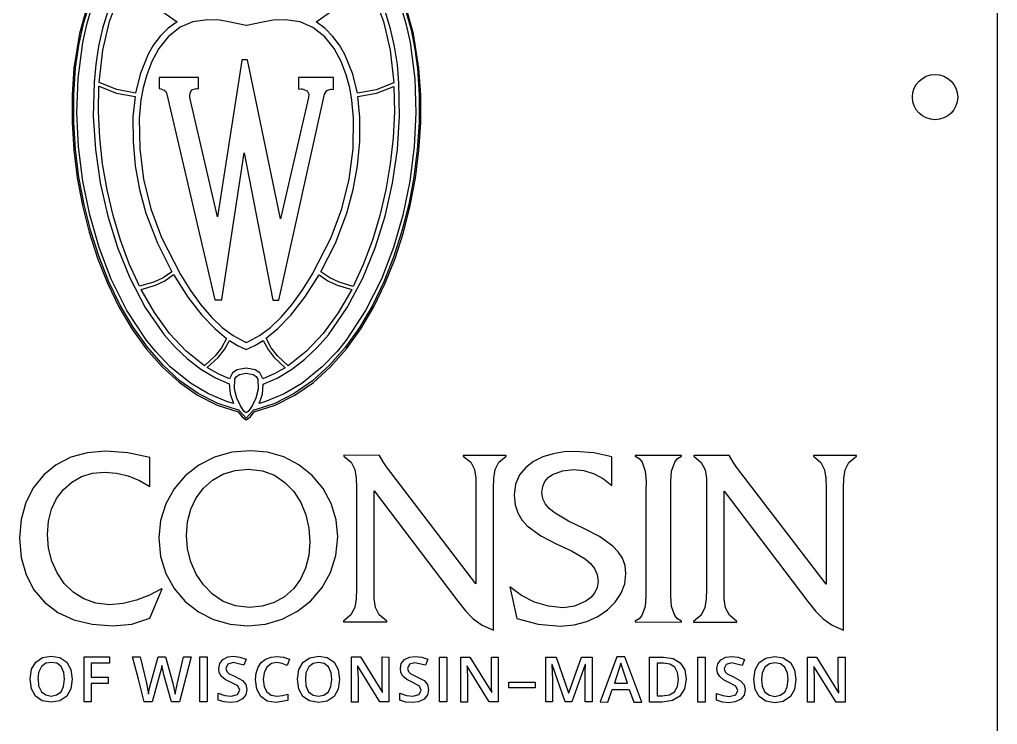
# Model space of a CAD drawing. Header units: millimetres. Extents: x -48 to 48, y 10 to 150.
# Drawn here: x -14.5 to 48.2, y 79.8 to 125 of the extents above; entities that cross this region are included whole.
import ezdxf

# ---------------------------------------------------------------- set-up
doc = ezdxf.new("R2010")
doc.units = ezdxf.units.MM

msp = doc.modelspace()

# ---------------------------------------------------------------- linework, layer by layer
at = {"color": 7, "linetype": 'Continuous', "lineweight": 25}
for p, q in [((48.17, 26), (48.17, 149)), ((-10.135, 126.065), (-10.698, 124.078)), ((-10.421, 124.777), (-10.012, 126.088)), ((-8.769, 124.861), (-8.168, 126.436)), ((8.208, 126.43), (8.806, 124.855)), ((10.729, 124.066), (10.169, 126.053)), ((-10.229, 124.651), (-9.899, 125.77)), ((-8.869, 125.522), (-9.209, 124.4)), ((-5.696, 125.704), (-4.437, 124.837)), ((4.478, 124.836), (5.738, 125.699)), ((9.247, 124.387), (8.909, 125.509)), ((9.939, 125.76), (10.265, 124.64)), ((10.234, 125.512), (10.569, 124.307)), ((-9.199, 123.022), (-8.769, 124.861)), ((-4.437, 124.837), (-5.015, 124.418)), ((-3.419, 124.826), (-4.242, 124.482)), ((-2.48, 124.969), (-3.419, 124.826)), ((-1.703, 124.944), (-2.48, 124.969)), ((-1.03, 124.819), (-1.703, 124.944)), ((0.004, 124.602), (-1.03, 124.819)), ((1.062, 124.817), (0.031, 124.602)), ((1.732, 124.942), (1.062, 124.817)), ((2.508, 124.966), (1.732, 124.942)), ((3.451, 124.822), (2.508, 124.966)), ((4.277, 124.477), (3.451, 124.822)), ((5.053, 124.404), (4.478, 124.836)), ((8.806, 124.855), (9.236, 123.015)), ((-10.738, 123.325), (-10.421, 124.777)), ((-10.475, 123.51), (-10.229, 124.651)), ((-9.209, 124.4), (-9.471, 123.259)), ((-5.015, 124.418), (-5.514, 123.918)), ((-4.242, 124.482), (-4.999, 123.864)), ((0.031, 124.602), (0.004, 124.602)), ((5.033, 123.859), (4.277, 124.477)), ((5.55, 123.898), (5.053, 124.404)), ((9.507, 123.246), (9.247, 124.387)), ((10.265, 124.64), (10.509, 123.499)), ((10.569, 124.307), (10.816, 123.081)), ((-10.698, 124.078), (-11.047, 121.862)), ((-5.514, 123.918), (-5.937, 123.355)), ((-4.999, 123.864), (-5.595, 123.119)), ((5.628, 123.112), (5.033, 123.859)), ((5.972, 123.334), (5.55, 123.898)), ((11.076, 121.85), (10.729, 124.066)), ((-10.941, 121.853), (-10.738, 123.325)), ((-10.775, 121.185), (-10.475, 123.51)), ((-9.471, 123.259), (-9.654, 122.103)), ((-9.436, 120.934), (-9.199, 123.022)), ((-5.937, 123.355), (-6.29, 122.749)), ((-5.595, 123.119), (-6.048, 122.293)), ((6.08, 122.287), (5.628, 123.112)), ((6.325, 122.73), (5.972, 123.334)), ((9.236, 123.015), (9.473, 120.925)), ((9.69, 122.089), (9.507, 123.246)), ((10.509, 123.499), (10.806, 121.174)), ((10.816, 123.081), (10.973, 121.839)), ((-6.29, 122.749), (-6.803, 121.479)), ((-6.048, 122.293), (-6.378, 121.437)), ((-0.274, 122.347), (-1.837, 112.323)), ((0.08, 122.385), (-0.274, 122.386)), ((-0.274, 122.386), (-0.274, 122.347)), ((2.204, 112.196), (0.08, 122.385)), ((6.409, 121.429), (6.08, 122.287)), ((6.839, 121.469), (6.325, 122.73)), ((-11.047, 121.862), (-11.164, 120.131)), ((-11.056, 120.142), (-10.941, 121.853)), ((-9.654, 122.103), (-9.759, 120.935)), ((9.793, 120.922), (9.69, 122.089)), ((10.973, 121.839), (11.086, 120.127)), ((11.191, 120.118), (11.076, 121.85)), ((-10.855, 118.999), (-10.775, 121.185)), ((-6.803, 121.479), (-7.091, 120.257)), ((-6.378, 121.437), (-6.605, 120.596)), ((-3.059, 121.256), (-5.579, 121.257)), ((-5.579, 121.257), (-5.579, 120.549)), ((-3.059, 120.53), (-3.059, 121.256)), ((5.605, 121.251), (3.362, 121.252)), ((3.362, 121.252), (3.362, 120.503)), ((5.605, 120.489), (5.605, 121.251)), ((6.635, 120.589), (6.409, 121.429)), ((7.128, 120.252), (6.839, 121.469)), ((10.806, 121.174), (10.881, 118.988)), ((-9.759, 120.935), (-9.806, 118.788)), ((-9.471, 119.055), (-9.445, 120.695)), ((-9.445, 120.695), (-8.318, 120.263)), ((-8.297, 120.482), (-9.436, 120.934)), ((-7.091, 120.257), (-8.297, 120.482)), ((-6.605, 120.596), (-6.748, 119.82)), ((-5.579, 120.549), (-5.468, 120.531)), ((-5.468, 120.531), (-5.273, 120.455)), ((-5.273, 120.455), (-5.157, 120.355)), ((-3.6, 120.283), (-3.499, 120.461)), ((-3.499, 120.461), (-3.208, 120.55)), ((-3.208, 120.55), (-3.059, 120.53)), ((3.362, 120.503), (3.514, 120.526)), ((3.514, 120.526), (3.585, 120.526)), ((3.585, 120.526), (3.915, 120.414)), ((3.915, 120.414), (4.011, 120.2)), ((5.028, 120.197), (5.175, 120.422)), ((5.175, 120.422), (5.432, 120.501)), ((5.432, 120.501), (5.461, 120.501)), ((5.461, 120.501), (5.605, 120.489)), ((6.777, 119.812), (6.635, 120.589)), ((8.333, 120.475), (7.128, 120.252)), ((9.473, 120.925), (8.333, 120.475)), ((8.345, 120.258), (9.475, 120.691)), ((9.475, 120.691), (9.499, 119.051)), ((9.837, 118.774), (9.793, 120.922)), ((-11.164, 120.131), (-11.165, 118.367)), ((-11.057, 118.396), (-11.056, 120.142)), ((-8.318, 120.263), (-7.132, 120.047)), ((-7.132, 120.047), (-7.267, 118.711)), ((-6.748, 119.82), (-6.86, 118.654)), ((-5.157, 120.355), (-5.086, 120.196)), ((-5.086, 120.196), (-2.016, 106.988)), ((-3.623, 119.966), (-3.622, 120.078)), ((-1.837, 112.323), (-3.623, 119.966)), ((-3.622, 120.078), (-3.6, 120.283)), ((2.098, 106.982), (5.028, 120.197)), ((4.001, 119.967), (2.204, 112.196)), ((4.011, 120.2), (4.001, 119.967)), ((6.887, 118.646), (6.777, 119.812)), ((7.156, 120.043), (8.345, 120.258)), ((7.289, 118.709), (7.156, 120.043)), ((11.086, 120.127), (11.084, 118.381)), ((11.191, 118.354), (11.191, 120.118)), ((-10.751, 116.815), (-10.855, 118.999)), ((-9.806, 118.788), (-9.669, 116.644)), ((-9.392, 117.388), (-9.471, 119.055)), ((-7.267, 118.711), (-7.26, 117.152)), ((-6.86, 118.654), (-6.829, 116.688)), ((6.853, 116.682), (6.887, 118.646)), ((7.283, 117.15), (7.289, 118.709)), ((9.499, 119.051), (9.417, 117.384)), ((9.698, 116.63), (9.837, 118.774)), ((10.881, 118.988), (10.774, 116.804)), ((-11.165, 118.367), (-11.054, 116.588)), ((-10.945, 116.632), (-11.057, 118.396)), ((11.084, 118.381), (10.971, 116.617)), ((11.077, 116.576), (11.191, 118.354)), ((-9.209, 115.714), (-9.392, 117.388)), ((9.417, 117.384), (9.232, 115.711)), ((-10.725, 114.868), (-10.945, 116.632)), ((-10.477, 114.614), (-10.751, 116.815)), ((-9.669, 116.644), (-9.361, 114.492)), ((-7.26, 117.152), (-7.118, 115.602)), ((-6.829, 116.688), (-6.579, 114.743)), ((6.601, 114.739), (6.853, 116.682)), ((7.142, 115.6), (7.283, 117.15)), ((10.774, 116.804), (10.497, 114.603)), ((-11.054, 116.588), (-10.832, 114.812)), ((-1.574, 107.026), (-0.133, 116.422)), ((-0.133, 116.422), (1.703, 106.983)), ((9.384, 114.478), (9.698, 116.63)), ((10.971, 116.617), (10.748, 114.854)), ((10.854, 114.799), (11.077, 116.576)), ((-8.925, 114.051), (-9.209, 115.714)), ((-7.118, 115.602), (-6.842, 114.07)), ((6.867, 114.068), (7.142, 115.6)), ((9.232, 115.711), (8.946, 114.047)), ((-10.832, 114.812), (-10.503, 113.054)), ((-10.398, 113.121), (-10.725, 114.868)), ((10.748, 114.854), (10.419, 113.107)), ((10.522, 113.042), (10.854, 114.799)), ((-10.031, 112.441), (-10.477, 114.614)), ((-9.361, 114.492), (-8.885, 112.372)), ((-6.579, 114.743), (-6.114, 112.839)), ((6.134, 112.837), (6.601, 114.739)), ((8.901, 112.358), (9.384, 114.478)), ((10.497, 114.603), (10.049, 112.431)), ((-8.543, 112.415), (-8.925, 114.051)), ((-6.842, 114.07), (-6.433, 112.565)), ((6.459, 112.563), (6.867, 114.068)), ((8.946, 114.047), (8.563, 112.412)), ((-10.503, 113.054), (-10.069, 111.331)), ((-9.967, 111.408), (-10.398, 113.121)), ((10.419, 113.107), (9.986, 111.394)), ((10.086, 111.32), (10.522, 113.042)), ((-9.429, 110.356), (-10.031, 112.441)), ((-8.885, 112.372), (-8.261, 110.354)), ((-8.067, 110.826), (-8.543, 112.415)), ((-6.433, 112.565), (-5.698, 110.64)), ((-6.114, 112.839), (-5.437, 110.992)), ((5.456, 110.993), (6.134, 112.837)), ((5.722, 110.639), (6.459, 112.563)), ((8.563, 112.412), (8.086, 110.824)), ((8.275, 110.341), (8.901, 112.358)), ((10.049, 112.431), (9.445, 110.346)), ((-10.069, 111.331), (-9.532, 109.662)), ((-9.434, 109.746), (-9.967, 111.408)), ((-5.437, 110.992), (-4.215, 108.617)), ((4.231, 108.618), (5.456, 110.993)), ((9.986, 111.394), (9.451, 109.732)), ((9.547, 109.652), (10.086, 111.32)), ((-7.5, 109.302), (-8.067, 110.826)), ((-5.698, 110.64), (-4.769, 108.801)), ((4.79, 108.801), (5.722, 110.639)), ((8.086, 110.824), (7.516, 109.3)), ((-8.802, 108.152), (-9.434, 109.746)), ((-8.653, 108.329), (-9.429, 110.356)), ((-8.261, 110.354), (-7.465, 108.398)), ((7.477, 108.385), (8.275, 110.341)), ((9.445, 110.346), (8.667, 108.32)), ((-9.532, 109.662), (-8.895, 108.062)), ((-6.843, 107.861), (-7.5, 109.302)), ((7.516, 109.3), (6.858, 107.86)), ((9.451, 109.732), (8.818, 108.139)), ((8.908, 108.053), (9.547, 109.652)), ((-4.769, 108.801), (-5.335, 108.399)), ((-5.225, 108.219), (-4.664, 108.614)), ((-4.664, 108.614), (-4.664, 108.611)), ((-4.664, 108.611), (-3.741, 107.165)), ((-4.215, 108.617), (-3.569, 107.588)), ((3.583, 107.589), (4.231, 108.618)), ((3.756, 107.164), (4.68, 108.609)), ((4.68, 108.609), (5.241, 108.213)), ((5.357, 108.397), (4.79, 108.801)), ((-8.895, 108.062), (-8.161, 106.549)), ((-8.074, 106.643), (-8.802, 108.152)), ((-7.646, 106.31), (-8.653, 108.329)), ((-7.465, 108.398), (-6.473, 106.511)), ((-5.935, 108.12), (-6.843, 107.861)), ((-6.745, 107.664), (-5.811, 107.941)), ((-5.335, 108.399), (-5.935, 108.12)), ((-5.811, 107.941), (-5.225, 108.219)), ((5.241, 108.213), (5.827, 107.934)), ((5.955, 108.118), (5.357, 108.397)), ((5.827, 107.934), (6.762, 107.656)), ((6.858, 107.86), (5.955, 108.118)), ((6.482, 106.499), (7.477, 108.385)), ((8.667, 108.32), (7.656, 106.301)), ((8.818, 108.139), (8.088, 106.632)), ((8.172, 106.541), (8.908, 108.053)), ((-5.884, 106.174), (-6.745, 107.664)), ((-3.569, 107.588), (-2.904, 106.676)), ((2.917, 106.676), (3.583, 107.589)), ((6.762, 107.656), (5.9, 106.167)), ((-7.252, 105.237), (-8.074, 106.643)), ((-3.741, 107.165), (-2.848, 106.018)), ((-2.904, 106.676), (-2.225, 105.885)), ((-2.016, 106.988), (-1.574, 106.987)), ((-1.574, 106.987), (-1.574, 107.026)), ((1.703, 106.983), (2.098, 106.982)), ((2.237, 105.885), (2.917, 106.676)), ((2.863, 106.017), (3.756, 107.164)), ((8.088, 106.632), (7.264, 105.227)), ((-8.161, 106.549), (-7.332, 105.14)), ((-6.408, 104.424), (-7.646, 106.31)), ((-6.473, 106.511), (-5.258, 104.758)), ((-4.917, 104.845), (-5.884, 106.174)), ((-2.848, 106.018), (-2.012, 105.146)), ((2.026, 105.146), (2.863, 106.017)), ((5.9, 106.167), (4.932, 104.839)), ((5.265, 104.748), (6.482, 106.499)), ((7.656, 106.301), (6.416, 104.415)), ((7.342, 105.132), (8.172, 106.541)), ((-2.225, 105.885), (-1.536, 105.223)), ((1.547, 105.223), (2.237, 105.885)), ((-7.332, 105.14), (-6.411, 103.852)), ((-6.339, 103.951), (-7.252, 105.237)), ((-5.258, 104.758), (-4.547, 103.947)), ((-3.849, 103.701), (-4.917, 104.845)), ((-2.012, 105.146), (-1.259, 104.523)), ((-1.536, 105.223), (-0.84, 104.697)), ((0.852, 104.697), (1.547, 105.223)), ((1.27, 104.525), (2.026, 105.146)), ((4.932, 104.839), (3.863, 103.697)), ((4.554, 103.938), (5.265, 104.748)), ((7.264, 105.227), (6.35, 103.942)), ((6.419, 103.845), (7.342, 105.132)), ((-5.821, 103.693), (-6.408, 104.424)), ((-1.259, 104.523), (-1.586, 103.916)), ((-1.397, 103.805), (-1.072, 104.394)), ((-1.072, 104.394), (-1.072, 104.392)), ((-1.072, 104.392), (-0.553, 104.061)), ((-0.84, 104.697), (-0.142, 104.314)), ((-0.142, 104.314), (0.006, 104.248)), ((0.006, 104.248), (0.155, 104.314)), ((0.155, 104.314), (0.852, 104.697)), ((0.559, 104.061), (1.078, 104.39)), ((1.078, 104.39), (1.403, 103.8)), ((1.598, 103.916), (1.272, 104.525)), ((6.416, 104.415), (5.828, 103.685)), ((-6.411, 103.852), (-5.4, 102.701)), ((-5.337, 102.803), (-6.339, 103.951)), ((-4.873, 102.696), (-5.821, 103.693)), ((-4.547, 103.947), (-3.761, 103.2)), ((-2.686, 102.77), (-3.849, 103.701)), ((-1.586, 103.916), (-1.995, 103.405)), ((-1.792, 103.304), (-1.397, 103.805)), ((-0.553, 104.061), (0.003, 103.798)), ((0.003, 103.798), (0.559, 104.061)), ((1.403, 103.8), (1.797, 103.3)), ((2.006, 103.403), (1.598, 103.916)), ((3.863, 103.697), (2.697, 102.767)), ((3.768, 103.192), (4.554, 103.938)), ((5.828, 103.685), (4.878, 102.689)), ((6.35, 103.942), (5.346, 102.795)), ((5.406, 102.695), (6.419, 103.845)), ((-3.761, 103.2), (-2.904, 102.539)), ((-1.995, 103.405), (-2.686, 102.77)), ((-2.506, 102.645), (-1.792, 103.304)), ((1.797, 103.3), (2.502, 102.642)), ((2.697, 102.767), (2.006, 103.403)), ((2.91, 102.531), (3.768, 103.192)), ((-5.4, 102.701), (-4.302, 101.705)), ((-4.248, 101.808), (-5.337, 102.803)), ((-3.565, 101.639), (-4.873, 102.696)), ((-2.904, 102.539), (-1.98, 101.985)), ((-1.804, 102.247), (-2.506, 102.645)), ((-1.063, 101.925), (-1.804, 102.247)), ((-0.882, 102.303), (-1.055, 101.979)), ((-0.585, 102.498), (-0.882, 102.303)), ((-0.002, 102.62), (-0.585, 102.498)), ((-0.437, 102.201), (0.006, 102.294)), ((0.58, 102.5), (-0.002, 102.62)), ((0.006, 102.294), (0.446, 102.205)), ((0.878, 102.305), (0.58, 102.5)), ((1.05, 101.978), (0.878, 102.305)), ((1.799, 102.244), (1.058, 101.924)), ((2.502, 102.642), (1.799, 102.244)), ((1.984, 101.979), (2.91, 102.531)), ((4.878, 102.689), (3.569, 101.634)), ((5.346, 102.795), (4.257, 101.801)), ((4.306, 101.7), (5.406, 102.695)), ((-4.302, 101.705), (-3.119, 100.88)), ((-3.076, 100.984), (-4.248, 101.808)), ((-2.423, 100.964), (-3.565, 101.639)), ((-1.98, 101.985), (-1.09, 101.599)), ((-1.09, 101.599), (-1.031, 100.957)), ((-1.055, 101.979), (-1.063, 101.925)), ((-0.754, 101.261), (-0.73, 101.917)), ((-0.73, 101.917), (-0.629, 102.084)), ((-0.629, 102.084), (-0.437, 102.201)), ((0.446, 102.205), (0.637, 102.086)), ((0.637, 102.086), (0.741, 101.912)), ((0.741, 101.912), (0.764, 101.257)), ((1.034, 100.952), (1.094, 101.593)), ((1.058, 101.924), (1.05, 101.978)), ((1.094, 101.593), (1.984, 101.979)), ((3.569, 101.634), (2.427, 100.96)), ((4.257, 101.801), (3.084, 100.98)), ((3.122, 100.877), (4.306, 101.7)), ((-1.823, 100.35), (-3.076, 100.984)), ((-1.198, 100.456), (-2.423, 100.964)), ((-1.031, 100.957), (-0.822, 100.347)), ((-0.611, 100.681), (-0.754, 101.261)), ((0.764, 101.257), (0.62, 100.677)), ((2.427, 100.96), (1.201, 100.453)), ((3.084, 100.98), (1.83, 100.346)), ((-3.119, 100.88), (-1.854, 100.244)), ((-0.492, 99.921), (-1.823, 100.35)), ((-0.822, 100.347), (-1.198, 100.456)), ((-0.375, 100.199), (-0.611, 100.681)), ((0.62, 100.677), (0.383, 100.195)), ((1.83, 100.346), (0.498, 99.919)), ((0.825, 100.342), (1.034, 100.952)), ((1.201, 100.453), (0.825, 100.342)), ((1.856, 100.242), (3.122, 100.877)), ((-1.854, 100.244), (-0.51, 99.813)), ((-0.51, 99.813), (-0.266, 99.492)), ((-0.447, 99.91), (-0.492, 99.921)), ((-0.422, 99.872), (-0.447, 99.91)), ((0.003, 99.404), (-0.422, 99.872)), ((-0.122, 99.832), (-0.375, 100.199)), ((0.004, 99.745), (-0.122, 99.832)), ((0.428, 99.871), (0.003, 99.404)), ((0.129, 99.832), (0.004, 99.745)), ((0.383, 100.195), (0.129, 99.832)), ((0.268, 99.492), (0.511, 99.813)), ((0.454, 99.908), (0.428, 99.871)), ((0.498, 99.919), (0.454, 99.908)), ((0.511, 99.813), (1.856, 100.242)), ((-0.266, 99.492), (0, 99.297)), ((0, 99.297), (0.268, 99.492)), ((-9.033, 97.289), (-10.192, 97.187)), ((-7.596, 97.171), (-9.033, 97.289)), ((-0.933, 97.212), (-2.041, 96.898)), ((0.264, 97.301), (-0.933, 97.212)), ((1.358, 97.212), (0.264, 97.301)), ((2.402, 96.912), (1.358, 97.212)), ((20.395, 97.237), (19.692, 97.121)), ((21.112, 97.274), (20.395, 97.237)), ((22.287, 97.185), (21.112, 97.274)), ((-11.247, 96.89), (-12.185, 96.409)), ((-10.192, 97.187), (-11.247, 96.89)), ((-6.183, 96.884), (-7.596, 97.171)), ((-6.184, 95.016), (-6.183, 96.884)), ((-2.041, 96.898), (-3.04, 96.385)), ((3.367, 96.412), (2.402, 96.912)), ((6.258, 97.018), (6.258, 96.969)), ((8.543, 97.016), (6.258, 97.018)), ((6.258, 96.969), (6.728, 96.571)), ((6.728, 96.571), (6.969, 96.103)), ((8.543, 97.002), (8.543, 97.016)), ((8.778, 96.598), (8.543, 97.002)), ((8.998, 96.273), (8.778, 96.598)), ((13.917, 97.017), (13.917, 96.97)), ((16.676, 97.016), (13.917, 97.017)), ((13.917, 96.97), (14.394, 96.572)), ((14.394, 96.572), (14.635, 96.104)), ((15.963, 96.102), (16.205, 96.57)), ((16.205, 96.57), (16.676, 96.967)), ((16.676, 96.967), (16.676, 97.016)), ((18.431, 96.63), (17.921, 96.244)), ((19.029, 96.92), (18.431, 96.63)), ((19.692, 97.121), (19.029, 96.92)), ((23.435, 96.915), (22.287, 97.185)), ((23.434, 95.08), (23.435, 96.915)), ((24.944, 97.011), (24.943, 96.964)), ((24.943, 96.964), (25.202, 96.809)), ((27.918, 97.009), (24.944, 97.011)), ((25.202, 96.809), (25.388, 96.588)), ((25.388, 96.588), (25.587, 96.007)), ((27.279, 95.999), (27.479, 96.583)), ((27.479, 96.583), (27.663, 96.806)), ((27.663, 96.806), (27.918, 96.961)), ((27.918, 96.961), (27.918, 97.009)), ((28.707, 97.005), (28.707, 96.956)), ((30.992, 97.004), (28.707, 97.005)), ((28.707, 96.956), (29.177, 96.558)), ((30.992, 96.989), (30.992, 97.004)), ((31.227, 96.585), (30.992, 96.989)), ((31.447, 96.26), (31.227, 96.585)), ((39.122, 97.003), (36.365, 97.005)), ((36.365, 97.005), (36.365, 96.956)), ((36.365, 96.956), (36.844, 96.558)), ((38.651, 96.557), (39.122, 96.955)), ((39.122, 96.955), (39.122, 97.003)), ((-12.185, 96.409), (-12.988, 95.758)), ((-9.859, 95.869), (-9.081, 95.943)), ((-9.081, 95.943), (-8.312, 95.872)), ((-3.04, 96.385), (-3.907, 95.698)), ((-1.493, 95.811), (-0.714, 96.05)), ((-0.714, 96.05), (0.154, 96.133)), ((0.154, 96.133), (1.033, 96.029)), ((1.033, 96.029), (1.811, 95.738)), ((4.223, 95.725), (3.367, 96.412)), ((6.969, 96.103), (7.058, 95.556)), ((14.726, 88.766), (8.998, 96.273)), ((14.635, 96.104), (14.72, 95.557)), ((15.873, 95.555), (15.963, 96.102)), ((17.921, 96.244), (17.527, 95.756)), ((19.635, 95.787), (20.287, 96.032)), ((20.287, 96.032), (20.976, 96.105)), ((20.976, 96.105), (21.658, 96.035)), ((21.658, 96.035), (22.307, 95.836)), ((25.587, 96.007), (25.637, 95.344)), ((27.226, 95.335), (27.279, 95.999)), ((29.177, 96.558), (29.419, 96.09)), ((29.419, 96.09), (29.508, 95.544)), ((37.177, 88.751), (31.447, 96.26)), ((36.844, 96.558), (37.085, 96.09)), ((37.085, 96.09), (37.17, 95.543)), ((38.319, 95.542), (38.409, 96.089)), ((38.409, 96.089), (38.651, 96.557)), ((-12.988, 95.758), (-13.64, 94.949)), ((-11.191, 95.301), (-10.566, 95.651)), ((-10.566, 95.651), (-9.859, 95.869)), ((-8.312, 95.872), (-7.565, 95.692)), ((-7.565, 95.692), (-6.851, 95.405)), ((-6.851, 95.405), (-6.184, 95.016)), ((-3.907, 95.698), (-4.62, 94.863)), ((-2.747, 94.919), (-2.173, 95.429)), ((-2.173, 95.429), (-1.493, 95.811)), ((1.811, 95.738), (2.484, 95.283)), ((4.925, 94.881), (4.223, 95.725)), ((7.058, 95.556), (7.07, 94.922)), ((14.72, 95.557), (14.73, 94.923)), ((15.86, 94.921), (15.873, 95.555)), ((17.527, 95.756), (17.271, 95.161)), ((19.01, 95.013), (19.15, 95.331)), ((19.15, 95.331), (19.364, 95.588)), ((19.364, 95.588), (19.635, 95.787)), ((22.307, 95.836), (22.905, 95.515)), ((22.905, 95.515), (23.434, 95.08)), ((25.637, 95.344), (25.632, 94.722)), ((27.228, 94.719), (27.226, 95.335)), ((29.508, 95.544), (29.52, 94.909)), ((37.17, 95.543), (37.18, 94.909)), ((38.306, 94.908), (38.319, 95.542)), ((-13.64, 94.949), (-14.126, 93.995)), ((-12.158, 94.249), (-11.725, 94.83)), ((-11.725, 94.83), (-11.191, 95.301)), ((-4.62, 94.863), (-5.157, 93.904)), ((-3.208, 94.293), (-2.747, 94.919)), ((2.484, 95.283), (3.046, 94.691)), ((3.046, 94.691), (3.492, 93.988)), ((5.441, 93.925), (4.925, 94.881)), ((7.07, 94.922), (7.066, 88.441)), ((8.195, 88.44), (8.199, 94.73)), ((8.199, 94.73), (13.571, 87.663)), ((14.73, 94.923), (14.726, 88.766)), ((15.855, 85.808), (15.86, 94.921)), ((17.271, 95.161), (17.18, 94.454)), ((18.959, 94.627), (19.01, 95.013)), ((25.632, 94.722), (25.628, 88.599)), ((27.225, 88.598), (27.228, 94.719)), ((29.52, 94.909), (29.517, 88.428)), ((30.642, 88.427), (30.645, 94.717)), ((30.645, 94.717), (36.017, 87.65)), ((37.18, 94.909), (37.177, 88.751)), ((38.301, 85.795), (38.306, 94.908)), ((-12.479, 93.568), (-12.158, 94.249)), ((-3.547, 93.566), (-3.208, 94.293)), ((17.18, 94.454), (17.24, 93.852)), ((19.02, 94.235), (18.959, 94.627)), ((19.191, 93.889), (19.02, 94.235)), ((-14.126, 93.995), (-14.43, 92.909)), ((-12.679, 92.798), (-12.479, 93.568)), ((-5.157, 93.904), (-5.495, 92.847)), ((-3.756, 92.751), (-3.547, 93.566)), ((3.492, 93.988), (3.816, 93.2)), ((5.759, 92.886), (5.441, 93.925)), ((17.24, 93.852), (17.411, 93.332)), ((19.456, 93.579), (19.191, 93.889)), ((19.801, 93.299), (19.456, 93.579)), ((-14.43, 92.909), (-14.535, 91.703)), ((-5.495, 92.847), (-5.613, 91.718)), ((3.816, 93.2), (4.015, 92.351)), ((5.867, 91.794), (5.759, 92.886)), ((17.411, 93.332), (17.676, 92.882)), ((17.676, 92.882), (18.021, 92.494)), ((20.664, 92.797), (19.801, 93.299)), ((-12.749, 91.949), (-12.679, 92.798)), ((-3.828, 91.864), (-3.756, 92.751)), ((4.015, 92.351), (4.081, 91.468)), ((18.021, 92.494), (18.883, 91.86)), ((21.654, 92.32), (20.664, 92.797)), ((22.644, 91.806), (21.654, 92.32)), ((-14.535, 91.703), (-14.431, 90.463)), ((-12.677, 91.07), (-12.749, 91.949)), ((-5.613, 91.718), (-5.495, 90.52)), ((-3.757, 91.012), (-3.828, 91.864)), ((5.746, 90.596), (5.867, 91.794)), ((18.883, 91.86), (19.872, 91.35)), ((23.507, 91.194), (22.644, 91.806)), ((-12.467, 90.237), (-12.677, 91.07)), ((-3.548, 90.183), (-3.757, 91.012)), ((4.081, 91.468), (4.011, 90.592)), ((19.872, 91.35), (20.861, 90.882)), ((23.852, 90.831), (23.507, 91.194)), ((-14.431, 90.463), (-14.122, 89.358)), ((-5.495, 90.52), (-5.157, 89.432)), ((4.011, 90.592), (3.806, 89.788)), ((5.401, 89.502), (5.746, 90.596)), ((20.861, 90.882), (21.723, 90.376)), ((21.723, 90.376), (22.068, 90.083)), ((24.118, 90.421), (23.852, 90.831)), ((24.289, 89.955), (24.118, 90.421)), ((-12.128, 89.471), (-12.467, 90.237)), ((-3.209, 89.404), (-3.548, 90.183)), ((3.806, 89.788), (3.473, 89.069)), ((22.068, 90.083), (22.333, 89.751)), ((22.333, 89.751), (22.504, 89.37)), ((24.349, 89.425), (24.289, 89.955)), ((-14.122, 89.358), (-13.619, 88.396)), ((-11.666, 88.796), (-12.128, 89.471)), ((-5.157, 89.432), (-4.624, 88.47)), ((-2.747, 88.704), (-3.209, 89.404)), ((3.473, 89.069), (3.022, 88.45)), ((4.86, 88.528), (5.401, 89.502)), ((22.504, 89.37), (22.564, 88.928)), ((24.269, 88.783), (24.349, 89.425)), ((-11.092, 88.232), (-11.666, 88.796)), ((-5.439, 88.448), (-6.211, 88.045)), ((-6.19, 86.567), (-5.391, 88.448)), ((-5.391, 88.448), (-5.439, 88.448)), ((-4.624, 88.47), (-3.92, 87.65)), ((-2.169, 88.11), (-2.747, 88.704)), ((3.022, 88.45), (2.459, 87.945)), ((4.147, 87.692), (4.86, 88.528)), ((7.066, 88.441), (7.053, 87.806)), ((8.205, 87.805), (8.195, 88.44)), ((16.893, 88.587), (17.346, 86.557)), ((17.65, 88.024), (16.893, 88.587)), ((22.504, 88.529), (22.34, 88.184)), ((22.564, 88.928), (22.504, 88.529)), ((24.036, 88.169), (24.269, 88.783)), ((25.628, 88.599), (25.63, 87.985)), ((27.222, 87.986), (27.225, 88.598)), ((29.517, 88.428), (29.503, 87.793)), ((30.652, 87.793), (30.642, 88.427)), ((-13.619, 88.396), (-12.933, 87.588)), ((-10.412, 87.802), (-11.092, 88.232)), ((-9.636, 87.528), (-10.412, 87.802)), ((-6.211, 88.045), (-7.035, 87.722)), ((-1.484, 87.65), (-2.169, 88.11)), ((2.459, 87.945), (1.793, 87.567)), ((7.053, 87.806), (6.962, 87.258)), ((8.29, 87.257), (8.205, 87.805)), ((18.487, 87.607), (17.65, 88.024)), ((22.091, 87.894), (21.779, 87.658)), ((22.34, 88.184), (22.091, 87.894)), ((23.664, 87.6), (24.036, 88.169)), ((25.63, 87.985), (25.577, 87.322)), ((27.274, 87.328), (27.222, 87.986)), ((29.503, 87.793), (29.412, 87.245)), ((30.737, 87.244), (30.652, 87.793)), ((-12.933, 87.588), (-12.073, 86.943)), ((-8.773, 87.431), (-9.636, 87.528)), ((-7.895, 87.508), (-8.773, 87.431)), ((-7.035, 87.722), (-7.895, 87.508)), ((-3.92, 87.65), (-3.071, 86.985)), ((-0.698, 87.354), (-1.484, 87.65)), ((0.18, 87.248), (-0.698, 87.354)), ((1.031, 87.33), (0.18, 87.248)), ((1.793, 87.567), (1.031, 87.33)), ((3.288, 87.012), (4.147, 87.692)), ((6.962, 87.258), (6.715, 86.786)), ((8.531, 86.785), (8.29, 87.257)), ((13.571, 87.663), (14.062, 87.037)), ((19.385, 87.343), (18.487, 87.607)), ((20.322, 87.241), (19.385, 87.343)), ((21.051, 87.344), (20.322, 87.241)), ((21.779, 87.658), (21.051, 87.344)), ((23.166, 87.095), (23.664, 87.6)), ((25.577, 87.322), (25.376, 86.742)), ((27.474, 86.748), (27.274, 87.328)), ((29.412, 87.245), (29.166, 86.773)), ((30.978, 86.772), (30.737, 87.244)), ((36.017, 87.65), (36.508, 87.024)), ((-12.073, 86.943), (-11.05, 86.471)), ((-7.345, 86.189), (-6.19, 86.567)), ((-3.071, 86.985), (-2.101, 86.491)), ((2.311, 86.504), (3.288, 87.012)), ((6.715, 86.786), (6.236, 86.379)), ((9.009, 86.378), (8.531, 86.785)), ((14.062, 87.037), (14.555, 86.534)), ((14.555, 86.534), (15.127, 86.132)), ((17.346, 86.557), (18.726, 86.184)), ((21.837, 86.348), (22.552, 86.672)), ((22.552, 86.672), (23.166, 87.095)), ((25.376, 86.742), (25.192, 86.523)), ((27.657, 86.527), (27.474, 86.748)), ((29.166, 86.773), (28.686, 86.366)), ((31.455, 86.365), (30.978, 86.772)), ((36.508, 87.024), (37.001, 86.521)), ((-11.05, 86.471), (-9.874, 86.18)), ((-9.874, 86.18), (-8.555, 86.08)), ((-8.555, 86.08), (-7.345, 86.189)), ((-2.101, 86.491), (-1.035, 86.184)), ((-1.035, 86.184), (0.101, 86.078)), ((0.101, 86.078), (1.24, 86.187)), ((1.24, 86.187), (2.311, 86.504)), ((6.236, 86.379), (6.236, 86.331)), ((6.236, 86.331), (9.009, 86.329)), ((9.009, 86.329), (9.009, 86.378)), ((15.127, 86.132), (15.855, 85.808)), ((18.726, 86.184), (20.151, 86.068)), ((20.151, 86.068), (21.033, 86.14)), ((21.033, 86.14), (21.837, 86.348)), ((25.192, 86.523), (24.937, 86.374)), ((24.937, 86.374), (24.937, 86.326)), ((24.937, 86.326), (27.912, 86.324)), ((27.912, 86.372), (27.657, 86.527)), ((27.912, 86.324), (27.912, 86.372)), ((28.686, 86.366), (28.686, 86.318)), ((28.686, 86.318), (31.455, 86.317)), ((31.455, 86.317), (31.455, 86.365)), ((37.001, 86.521), (37.573, 86.119)), ((37.573, 86.119), (38.301, 85.795)), ((-13.499, 83.755), (-13.073, 84.041)), ((-13.073, 84.041), (-12.498, 84.137)), ((-12.498, 84.137), (-11.959, 84.052)), ((-11.959, 84.052), (-11.506, 83.748)), ((-10.401, 81.212), (-10.4, 84.091)), ((-10.4, 84.091), (-8.776, 84.09)), ((-8.776, 84.09), (-8.776, 83.686)), ((-6.911, 82.65), (-7.288, 84.087)), ((-7.288, 84.087), (-6.808, 84.087)), ((-6.808, 84.087), (-6.398, 82.409)), ((-6.12, 82.405), (-5.643, 84.088)), ((-5.643, 84.088), (-5.177, 84.088)), ((-5.177, 84.088), (-4.703, 82.398)), ((-4.417, 82.414), (-4.013, 84.087)), ((-3.537, 84.087), (-4.278, 81.208)), ((-4.013, 84.087), (-3.537, 84.087)), ((-2.984, 81.207), (-2.982, 84.086)), ((-2.982, 84.086), (-2.511, 84.086)), ((-2.511, 84.086), (-2.513, 81.207)), ((-1.507, 83.917), (-1.182, 84.081)), ((-1.182, 84.081), (-0.821, 84.124)), ((-0.821, 84.124), (-0.4, 84.076)), ((-0.4, 84.076), (0.002, 83.942)), ((1.238, 83.937), (1.592, 84.075)), ((1.592, 84.075), (1.97, 84.116)), ((1.97, 84.116), (2.388, 84.07)), ((2.388, 84.07), (2.784, 83.93)), ((3.642, 83.745), (4.068, 84.031)), ((4.068, 84.031), (4.645, 84.126)), ((4.645, 84.126), (5.183, 84.041)), ((5.183, 84.041), (5.636, 83.737)), ((6.744, 81.192), (6.745, 84.081)), ((6.745, 84.081), (7.317, 84.08)), ((7.317, 84.08), (8.728, 81.795)), ((8.709, 82.567), (8.71, 84.08)), ((8.71, 84.08), (9.142, 84.079)), ((9.142, 84.079), (9.14, 81.2)), ((10.14, 83.911), (10.467, 84.074)), ((10.467, 84.074), (10.829, 84.117)), ((10.829, 84.117), (11.25, 84.07)), ((11.25, 84.07), (11.651, 83.935)), ((12.391, 81.198), (12.393, 84.077)), ((12.393, 84.077), (12.863, 84.077)), ((12.863, 84.077), (12.862, 81.198)), ((13.758, 81.188), (13.76, 84.077)), ((13.76, 84.077), (14.331, 84.076)), ((14.331, 84.076), (15.741, 81.791)), ((15.725, 82.563), (15.727, 84.076)), ((15.727, 84.076), (16.158, 84.075)), ((16.158, 84.075), (16.156, 81.196)), ((19.207, 81.195), (19.209, 84.074)), ((19.209, 84.074), (19.871, 84.073)), ((19.871, 84.073), (20.67, 81.788)), ((20.682, 81.788), (21.506, 84.072)), ((21.506, 84.072), (22.178, 84.072)), ((22.178, 84.072), (22.177, 81.193)), ((23.76, 84.082), (22.686, 81.193)), ((24.274, 84.082), (23.76, 84.082)), ((25.362, 81.192), (24.274, 84.082)), ((25.867, 81.191), (25.869, 84.07)), ((25.869, 84.07), (26.759, 84.069)), ((26.759, 84.069), (27.372, 83.976)), ((28.965, 81.189), (28.967, 84.068)), ((28.967, 84.068), (29.437, 84.068)), ((29.437, 84.068), (29.436, 81.189)), ((30.436, 83.899), (30.762, 84.062)), ((30.762, 84.062), (31.124, 84.106)), ((31.124, 84.106), (31.545, 84.058)), ((31.545, 84.058), (31.947, 83.924)), ((33.323, 84.014), (33.9, 84.109)), ((33.9, 84.109), (34.439, 84.024)), ((35.998, 81.175), (35.999, 84.064)), ((35.999, 84.064), (36.57, 84.064)), ((36.57, 84.064), (37.982, 81.778)), ((37.966, 82.551), (37.967, 84.063)), ((37.967, 84.063), (38.399, 84.063)), ((38.399, 84.063), (38.397, 81.183)), ((-13.764, 83.291), (-13.499, 83.755)), ((-13.135, 83.463), (-13.312, 83.078)), ((-12.848, 83.674), (-13.135, 83.463)), ((-12.497, 83.732), (-12.848, 83.674)), ((-12.148, 83.673), (-12.497, 83.732)), ((-11.865, 83.462), (-12.148, 83.673)), ((-11.693, 83.076), (-11.865, 83.462)), ((-11.506, 83.748), (-11.242, 83.281)), ((-8.776, 83.686), (-9.934, 83.687)), ((-9.934, 83.687), (-9.934, 82.788)), ((-5.414, 83.543), (-5.477, 83.217)), ((-5.356, 83.249), (-5.414, 83.543)), ((-1.763, 83.35), (-1.703, 83.664)), ((-1.703, 83.664), (-1.507, 83.917)), ((-1.18, 83.62), (-1.298, 83.351)), ((-0.833, 83.719), (-1.18, 83.62)), ((-0.147, 83.558), (-0.833, 83.719)), ((0.002, 83.942), (-0.147, 83.558)), ((0.635, 83.038), (0.762, 83.421)), ((0.762, 83.421), (0.961, 83.716)), ((0.961, 83.716), (1.238, 83.937)), ((1.326, 83.433), (1.14, 83.057)), ((1.611, 83.653), (1.326, 83.433)), ((1.964, 83.721), (1.611, 83.653)), ((2.306, 83.659), (1.964, 83.721)), ((2.615, 83.537), (2.306, 83.659)), ((2.784, 83.93), (2.615, 83.537)), ((3.378, 83.281), (3.642, 83.745)), ((4.004, 83.453), (3.83, 83.068)), ((4.292, 83.664), (4.004, 83.453)), ((4.644, 83.722), (4.292, 83.664)), ((4.992, 83.663), (4.644, 83.722)), ((5.274, 83.453), (4.992, 83.663)), ((5.447, 83.067), (5.274, 83.453)), ((5.636, 83.737), (5.899, 83.271)), ((7.15, 83.494), (7.133, 83.494)), ((7.133, 83.494), (7.144, 83.36)), ((8.563, 81.201), (7.15, 83.494)), ((9.885, 83.344), (9.945, 83.658)), ((9.945, 83.658), (10.14, 83.911)), ((10.47, 83.613), (10.351, 83.345)), ((10.816, 83.713), (10.47, 83.613)), ((11.502, 83.551), (10.816, 83.713)), ((11.651, 83.935), (11.502, 83.551)), ((14.166, 83.49), (14.149, 83.49)), ((14.149, 83.49), (14.159, 83.356)), ((15.581, 81.197), (14.166, 83.49)), ((19.619, 83.599), (19.602, 83.599)), ((19.602, 83.599), (19.635, 82.595)), ((20.452, 81.194), (19.619, 83.599)), ((21.738, 83.594), (20.873, 81.194)), ((21.735, 83.176), (21.754, 83.594)), ((21.754, 83.594), (21.738, 83.594)), ((24.019, 83.682), (23.609, 82.403)), ((24.44, 82.403), (24.019, 83.682)), ((26.345, 83.676), (26.343, 81.587)), ((26.748, 83.675), (26.345, 83.676)), ((27.171, 83.611), (26.748, 83.675)), ((27.473, 83.417), (27.171, 83.611)), ((27.372, 83.976), (27.834, 83.699)), ((27.655, 83.093), (27.473, 83.417)), ((27.834, 83.699), (28.122, 83.254)), ((30.18, 83.332), (30.241, 83.646)), ((30.241, 83.646), (30.436, 83.899)), ((30.765, 83.602), (30.647, 83.333)), ((31.112, 83.701), (30.765, 83.602)), ((31.797, 83.539), (31.112, 83.701)), ((31.947, 83.924), (31.797, 83.539)), ((32.634, 83.264), (32.897, 83.728)), ((32.897, 83.728), (33.323, 84.014)), ((33.262, 83.436), (33.086, 83.052)), ((33.549, 83.647), (33.262, 83.436)), ((33.901, 83.705), (33.549, 83.647)), ((34.249, 83.647), (33.901, 83.705)), ((34.531, 83.436), (34.249, 83.647)), ((34.439, 84.024), (34.892, 83.72)), ((34.704, 83.05), (34.531, 83.436)), ((34.892, 83.72), (35.155, 83.254)), ((36.403, 83.478), (36.387, 83.478)), ((36.387, 83.478), (36.398, 83.343)), ((37.819, 81.184), (36.403, 83.478)), ((-13.852, 82.661), (-13.764, 83.291)), ((-13.312, 83.078), (-13.354, 82.657)), ((-11.655, 82.656), (-11.693, 83.076)), ((-11.242, 83.281), (-11.155, 82.655)), ((-9.934, 82.788), (-8.849, 82.787)), ((-8.849, 82.787), (-8.85, 82.384)), ((-5.551, 82.917), (-6.028, 81.209)), ((-5.477, 83.217), (-5.551, 82.917)), ((-5.277, 82.925), (-5.356, 83.249)), ((-4.79, 81.208), (-5.277, 82.925)), ((-1.725, 83.09), (-1.763, 83.35)), ((-1.602, 82.858), (-1.725, 83.09)), ((-1.348, 82.641), (-1.602, 82.858)), ((-1.298, 83.351), (-1.251, 83.159)), ((-1.251, 83.159), (-1.095, 83.009)), ((-1.095, 83.009), (-0.706, 82.822)), ((-0.706, 82.822), (-0.241, 82.575)), ((0.598, 82.637), (0.635, 83.038)), ((1.14, 83.057), (1.093, 82.64)), ((3.29, 82.651), (3.378, 83.281)), ((3.83, 83.068), (3.79, 82.647)), ((5.486, 82.646), (5.447, 83.067)), ((5.899, 83.271), (5.988, 82.646)), ((7.144, 83.36), (7.172, 82.688)), ((9.923, 83.084), (9.885, 83.344)), ((10.046, 82.852), (9.923, 83.084)), ((10.3, 82.634), (10.046, 82.852)), ((10.351, 83.345), (10.398, 83.153)), ((10.398, 83.153), (10.553, 83.002)), ((10.553, 83.002), (10.942, 82.815)), ((10.942, 82.815), (11.407, 82.569)), ((14.159, 83.356), (14.187, 82.684)), ((21.724, 82.616), (21.735, 83.176)), ((27.715, 82.641), (27.655, 83.093)), ((28.122, 83.254), (28.211, 82.657)), ((30.218, 83.072), (30.18, 83.332)), ((30.341, 82.84), (30.218, 83.072)), ((30.596, 82.623), (30.341, 82.84)), ((30.647, 83.333), (30.694, 83.141)), ((30.694, 83.141), (30.848, 82.99)), ((30.848, 82.99), (31.238, 82.803)), ((31.238, 82.803), (31.703, 82.557)), ((32.546, 82.634), (32.634, 83.264)), ((33.086, 83.052), (33.045, 82.63)), ((34.743, 82.629), (34.704, 83.05)), ((35.155, 83.254), (35.243, 82.629)), ((36.398, 83.343), (36.426, 82.671)), ((-13.765, 82.03), (-13.852, 82.661)), ((-13.354, 82.657), (-13.352, 82.657)), ((-13.352, 82.657), (-13.312, 82.236)), ((-13.312, 82.236), (-13.138, 81.85)), ((-11.869, 81.849), (-11.708, 82.185)), ((-11.708, 82.185), (-11.655, 82.656)), ((-11.155, 82.655), (-11.243, 82.031)), ((-9.934, 82.385), (-9.935, 81.211)), ((-8.85, 82.384), (-9.934, 82.385)), ((-6.54, 81.209), (-6.911, 82.65)), ((-6.398, 82.409), (-6.264, 81.697)), ((-6.199, 82.071), (-6.12, 82.405)), ((-4.703, 82.398), (-4.559, 81.697)), ((-4.559, 81.697), (-4.417, 82.414)), ((-1.047, 82.494), (-1.348, 82.641)), ((-0.543, 82.225), (-1.047, 82.494)), ((-0.421, 81.956), (-0.543, 82.225)), ((-0.241, 82.575), (-0.025, 82.317)), ((-0.025, 82.317), (0.044, 81.988)), ((0.682, 82.007), (0.598, 82.637)), ((1.093, 82.64), (1.148, 82.174)), ((1.148, 82.174), (1.315, 81.834)), ((3.377, 82.02), (3.29, 82.651)), ((3.79, 82.647), (3.83, 82.226)), ((3.83, 82.226), (4.003, 81.84)), ((5.272, 81.84), (5.433, 82.176)), ((5.433, 82.176), (5.486, 82.646)), ((5.988, 82.646), (5.899, 82.021)), ((7.172, 82.688), (7.171, 81.192)), ((8.721, 82.124), (8.709, 82.567)), ((10.601, 82.487), (10.3, 82.634)), ((11.105, 82.218), (10.601, 82.487)), ((11.227, 81.949), (11.105, 82.218)), ((11.407, 82.569), (11.623, 82.31)), ((11.623, 82.31), (11.694, 81.981)), ((14.187, 82.684), (14.186, 81.188)), ((15.737, 82.12), (15.725, 82.563)), ((16.835, 82.092), (16.836, 82.466)), ((16.836, 82.466), (18.529, 82.465)), ((18.529, 82.465), (18.529, 82.091)), ((19.635, 82.595), (19.634, 81.194)), ((21.723, 81.193), (21.724, 82.616)), ((23.609, 82.403), (24.44, 82.403)), ((27.456, 81.85), (27.65, 82.18)), ((27.65, 82.18), (27.715, 82.641)), ((28.211, 82.657), (28.111, 82.028)), ((30.896, 82.475), (30.596, 82.623)), ((31.4, 82.206), (30.896, 82.475)), ((31.522, 81.937), (31.4, 82.206)), ((31.703, 82.557), (31.919, 82.299)), ((31.919, 82.299), (31.99, 81.969)), ((32.632, 82.003), (32.546, 82.634)), ((33.045, 82.63), (33.086, 82.209)), ((33.086, 82.209), (33.26, 81.824)), ((34.529, 81.823), (34.689, 82.159)), ((34.689, 82.159), (34.743, 82.629)), ((35.243, 82.629), (35.155, 82.004)), ((36.426, 82.671), (36.425, 81.175)), ((37.978, 82.107), (37.966, 82.551)), ((-13.503, 81.561), (-13.765, 82.03)), ((-13.079, 81.271), (-13.503, 81.561)), ((-13.138, 81.85), (-12.849, 81.648)), ((-12.849, 81.648), (-12.503, 81.576)), ((-12.503, 81.576), (-12.158, 81.647)), ((-12.158, 81.647), (-11.869, 81.849)), ((-11.507, 81.563), (-11.962, 81.259)), ((-11.243, 82.031), (-11.507, 81.563)), ((-6.264, 81.697), (-6.199, 82.071)), ((-1.799, 81.319), (-1.799, 81.764)), ((-1.799, 81.764), (-1.381, 81.619)), ((-1.381, 81.619), (-0.969, 81.565)), ((-0.969, 81.565), (-0.556, 81.671)), ((-0.556, 81.671), (-0.421, 81.956)), ((-0.022, 81.653), (-0.233, 81.386)), ((0.044, 81.988), (-0.022, 81.653)), ((0.936, 81.541), (0.682, 82.007)), ((1.348, 81.253), (0.936, 81.541)), ((1.315, 81.834), (1.608, 81.623)), ((1.608, 81.623), (1.963, 81.565)), ((1.963, 81.565), (2.318, 81.601)), ((2.318, 81.601), (2.674, 81.695)), ((2.674, 81.695), (2.674, 81.291)), ((3.639, 81.552), (3.377, 82.02)), ((4.064, 81.261), (3.639, 81.552)), ((4.003, 81.84), (4.292, 81.638)), ((4.292, 81.638), (4.638, 81.566)), ((4.638, 81.566), (4.983, 81.637)), ((4.983, 81.637), (5.272, 81.84)), ((5.635, 81.553), (5.18, 81.249)), ((5.899, 82.021), (5.635, 81.553)), ((8.737, 81.795), (8.721, 82.124)), ((8.728, 81.795), (8.737, 81.795)), ((9.85, 81.313), (9.85, 81.758)), ((9.85, 81.758), (10.268, 81.612)), ((10.268, 81.612), (10.681, 81.558)), ((10.681, 81.558), (11.092, 81.664)), ((11.092, 81.664), (11.227, 81.949)), ((11.628, 81.646), (11.416, 81.379)), ((11.694, 81.981), (11.628, 81.646)), ((15.753, 81.791), (15.737, 82.12)), ((15.741, 81.791), (15.753, 81.791)), ((18.529, 82.091), (16.835, 82.092)), ((20.67, 81.788), (20.682, 81.788)), ((23.181, 81.192), (23.463, 81.992)), ((23.463, 81.992), (24.564, 81.991)), ((24.564, 81.991), (24.851, 81.192)), ((26.343, 81.587), (26.678, 81.587)), ((26.678, 81.587), (27.132, 81.652)), ((27.132, 81.652), (27.456, 81.85)), ((27.814, 81.567), (27.33, 81.284)), ((28.111, 82.028), (27.814, 81.567)), ((30.146, 81.301), (30.146, 81.746)), ((30.146, 81.746), (30.564, 81.601)), ((30.564, 81.601), (30.976, 81.547)), ((30.976, 81.547), (31.388, 81.653)), ((31.388, 81.653), (31.522, 81.937)), ((31.924, 81.635), (31.711, 81.367)), ((31.99, 81.969), (31.924, 81.635)), ((32.894, 81.535), (32.632, 82.003)), ((33.32, 81.244), (32.894, 81.535)), ((33.26, 81.824), (33.549, 81.621)), ((33.549, 81.621), (33.894, 81.55)), ((33.894, 81.55), (34.24, 81.621)), ((34.24, 81.621), (34.529, 81.823)), ((34.892, 81.536), (34.436, 81.232)), ((35.155, 82.004), (34.892, 81.536)), ((37.994, 81.778), (37.978, 82.107)), ((37.982, 81.778), (37.994, 81.778)), ((-12.502, 81.174), (-13.079, 81.271)), ((-11.962, 81.259), (-12.502, 81.174)), ((-9.935, 81.211), (-10.401, 81.212)), ((-6.028, 81.209), (-6.54, 81.209)), ((-4.278, 81.208), (-4.79, 81.208)), ((-2.513, 81.207), (-2.984, 81.207)), ((-1.408, 81.198), (-1.799, 81.319)), ((-1, 81.167), (-1.408, 81.198)), ((-0.598, 81.212), (-1, 81.167)), ((-0.233, 81.386), (-0.598, 81.212)), ((1.906, 81.157), (1.348, 81.253)), ((2.674, 81.291), (1.906, 81.157)), ((4.64, 81.164), (4.064, 81.261)), ((5.18, 81.249), (4.64, 81.164)), ((7.171, 81.192), (6.744, 81.192)), ((9.14, 81.2), (8.563, 81.201)), ((10.241, 81.191), (9.85, 81.313)), ((10.65, 81.16), (10.241, 81.191)), ((11.051, 81.205), (10.65, 81.16)), ((11.416, 81.379), (11.051, 81.205)), ((12.862, 81.198), (12.391, 81.198)), ((14.186, 81.188), (13.758, 81.188)), ((16.156, 81.196), (15.581, 81.197)), ((19.634, 81.194), (19.207, 81.195)), ((20.873, 81.194), (20.452, 81.194)), ((22.177, 81.193), (21.723, 81.193)), ((22.686, 81.193), (23.181, 81.192)), ((24.851, 81.192), (25.362, 81.192)), ((26.674, 81.19), (25.867, 81.191)), ((27.33, 81.284), (26.674, 81.19)), ((29.436, 81.189), (28.965, 81.189)), ((30.537, 81.18), (30.146, 81.301)), ((30.945, 81.149), (30.537, 81.18)), ((31.347, 81.193), (30.945, 81.149)), ((31.711, 81.367), (31.347, 81.193)), ((33.895, 81.147), (33.32, 81.244)), ((34.436, 81.232), (33.895, 81.147)), ((36.425, 81.175), (35.998, 81.175)), ((38.397, 81.183), (37.819, 81.184))]:
    msp.add_line(p, q, dxfattribs=at)
msp.add_circle((44.17, 120), 1.45, dxfattribs=at)

doc.saveas('drawing.dxf')
